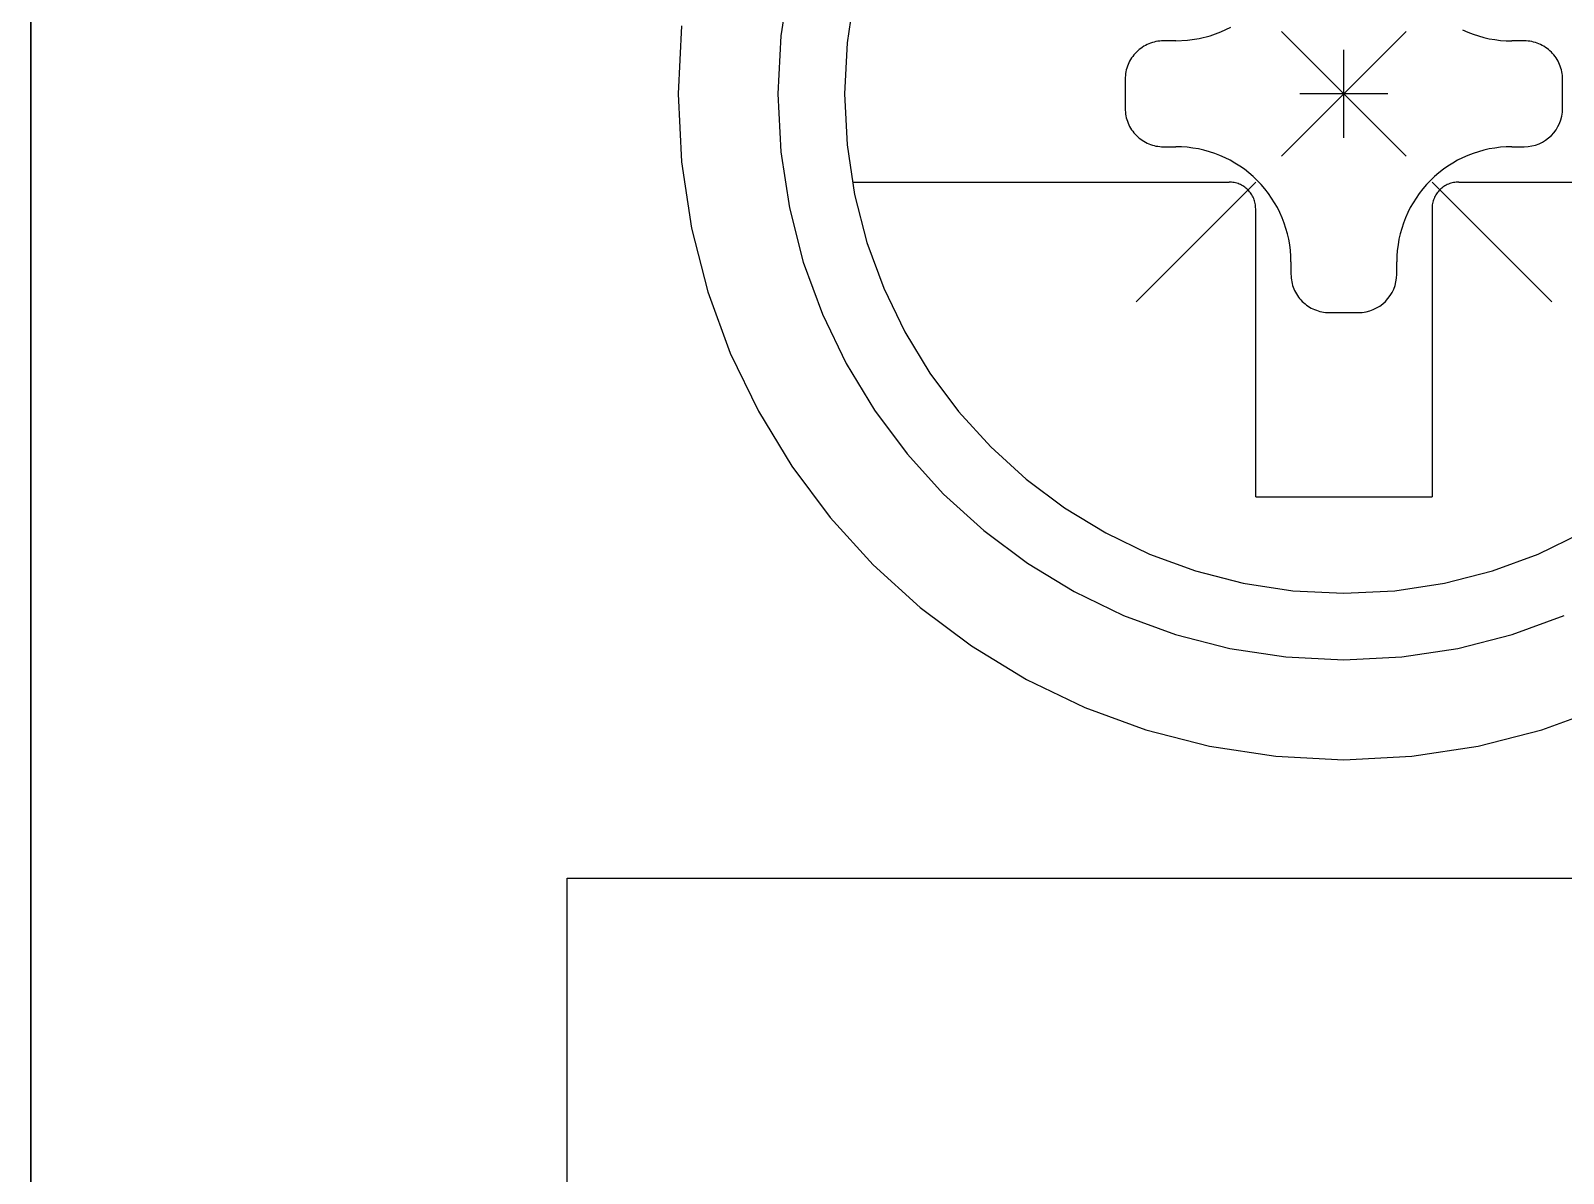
# Model space of a CAD drawing. Header units: millimetres. Extents: x -208796 to -83323, y 30910 to 103951.
# Drawn here: x -100260.13 to -100249.65, y 36562.46 to 36570.28 of the extents above; entities that cross this region are included whole.
import ezdxf

# ---------------------------------------------------------------- set-up
doc = ezdxf.new("R2010")
doc.units = ezdxf.units.MM
doc.header["$LTSCALE"] = 3

# ---------------------------------------------------------------- blocks, each defined once
blk = doc.blocks.new('*U99')
for p, q in [((-8.986, 0), (-8.986, 79.4816)), ((8.986, 79.4816), (8.986, 0)), ((8.986, 0), (8.986, 79.4816)), ((-3.7943, 72.5671), (-3.8529, 72.1826)), ((-3.3478, 72.4754), (-3.3997, 72.1361)), ((14.1777, 72.5671), (14.1191, 72.1826)), ((14.6242, 72.4754), (14.5723, 72.1361)), ((-4.5329, 72.2526), (-4.5563, 71.7866)), ((-3.8529, 72.1826), (-3.8728, 71.7865)), ((-1.069, 72.1529), (-0.9908, 72.1648)), ((-0.9908, 72.1648), (-0.9154, 72.1843)), ((-0.9154, 72.1843), (-0.8429, 72.2107)), ((-0.8429, 72.2107), (-0.7742, 72.2439)), ((-0.4266, 72.2133), (0.4267, 71.3598)), ((-0.4266, 71.3598), (0.4267, 72.2133)), ((0.8128, 72.2243), (0.848, 72.2087)), ((0.848, 72.2087), (0.8837, 72.1949)), ((0.8837, 72.1949), (0.9202, 72.1829)), ((0.9202, 72.1829), (0.9572, 72.1727)), ((0.9572, 72.1727), (0.995, 72.164)), ((0.995, 72.164), (1.0329, 72.1574)), ((13.4391, 72.2526), (13.4157, 71.7866)), ((14.1191, 72.1826), (14.0992, 71.7865)), ((16.903, 72.1529), (16.9812, 72.1648)), ((16.9812, 72.1648), (17.0566, 72.1843)), ((17.0566, 72.1843), (17.1291, 72.2107)), ((17.1291, 72.2107), (17.1978, 72.2439)), ((17.5454, 72.2133), (18.3987, 71.3598)), ((17.5454, 71.3598), (18.3987, 72.2133)), ((18.7848, 72.2243), (18.82, 72.2087)), ((18.82, 72.2087), (18.8557, 72.1949)), ((18.8557, 72.1949), (18.8922, 72.1829)), ((18.8922, 72.1829), (18.9292, 72.1727)), ((18.9292, 72.1727), (18.967, 72.164)), ((18.967, 72.164), (19.0049, 72.1574)), ((-3.3997, 72.1361), (-3.4172, 71.7865)), ((-1.4371, 72.0527), (-1.4452, 72.0426)), ((-1.4287, 72.0625), (-1.4371, 72.0527)), ((-1.4196, 72.0718), (-1.4287, 72.0625)), ((-1.4103, 72.0809), (-1.4196, 72.0718)), ((-1.4196, 72.0718), (-1.4196, 72.0718)), ((-1.4005, 72.0893), (-1.4103, 72.0809)), ((-1.3904, 72.0974), (-1.4005, 72.0893)), ((-1.3798, 72.1047), (-1.3904, 72.0974)), ((-1.3691, 72.1117), (-1.3798, 72.1047)), ((-1.3579, 72.118), (-1.3691, 72.1117)), ((-1.3464, 72.1237), (-1.3579, 72.118)), ((-1.3346, 72.1288), (-1.3464, 72.1237)), ((-1.3227, 72.1336), (-1.3346, 72.1288)), ((-1.3105, 72.1375), (-1.3227, 72.1336)), ((-1.2982, 72.141), (-1.3105, 72.1375)), ((-1.2856, 72.1437), (-1.2982, 72.141)), ((-1.273, 72.146), (-1.2856, 72.1437)), ((-1.2601, 72.1475), (-1.273, 72.146)), ((-1.2472, 72.1484), (-1.2601, 72.1475)), ((-1.2341, 72.1487), (-1.2472, 72.1484)), ((-1.1493, 72.1487), (-1.2341, 72.1487)), ((-1.2341, 72.1487), (-1.2341, 72.1487)), ((-1.1493, 72.1487), (-1.069, 72.1529)), ((-1.1493, 72.1487), (-1.1493, 72.1487)), ((0.0001, 71.4848), (0, 72.0883)), ((1.0329, 72.1574), (1.0715, 72.1526)), ((1.0715, 72.1526), (1.1103, 72.1498)), ((1.1103, 72.1498), (1.1494, 72.1487)), ((1.2341, 72.1487), (1.1494, 72.1487)), ((1.247, 72.1484), (1.2341, 72.1487)), ((1.26, 72.1475), (1.247, 72.1484)), ((1.2727, 72.146), (1.26, 72.1475)), ((1.2855, 72.1437), (1.2727, 72.146)), ((1.2979, 72.141), (1.2855, 72.1437)), ((1.3103, 72.1375), (1.2979, 72.141)), ((1.3224, 72.1336), (1.3103, 72.1375)), ((1.3345, 72.1288), (1.3224, 72.1336)), ((1.3461, 72.1237), (1.3345, 72.1288)), ((1.3576, 72.118), (1.3461, 72.1237)), ((1.3687, 72.1117), (1.3576, 72.118)), ((1.3797, 72.1047), (1.3687, 72.1117)), ((1.3901, 72.0974), (1.3797, 72.1047)), ((1.4004, 72.0893), (1.3901, 72.0974)), ((1.4102, 72.0809), (1.4004, 72.0893)), ((1.4197, 72.0718), (1.4102, 72.0809)), ((1.4286, 72.0625), (1.4197, 72.0718)), ((1.4197, 72.0718), (1.4197, 72.0718)), ((1.437, 72.0527), (1.4286, 72.0625)), ((1.4449, 72.0426), (1.437, 72.0527)), ((14.5723, 72.1361), (14.5548, 71.7865)), ((16.5349, 72.0527), (16.5268, 72.0426)), ((16.5433, 72.0625), (16.5349, 72.0527)), ((16.5524, 72.0718), (16.5433, 72.0625)), ((16.5617, 72.0809), (16.5524, 72.0718)), ((16.5524, 72.0718), (16.5524, 72.0718)), ((16.5715, 72.0893), (16.5617, 72.0809)), ((16.5816, 72.0974), (16.5715, 72.0893)), ((16.5922, 72.1047), (16.5816, 72.0974)), ((16.6029, 72.1117), (16.5922, 72.1047)), ((16.6141, 72.118), (16.6029, 72.1117)), ((16.6256, 72.1237), (16.6141, 72.118)), ((16.6374, 72.1288), (16.6256, 72.1237)), ((16.6493, 72.1336), (16.6374, 72.1288)), ((16.6615, 72.1375), (16.6493, 72.1336)), ((16.6738, 72.141), (16.6615, 72.1375)), ((16.6864, 72.1437), (16.6738, 72.141)), ((16.699, 72.146), (16.6864, 72.1437)), ((16.7119, 72.1475), (16.699, 72.146)), ((16.7248, 72.1484), (16.7119, 72.1475)), ((16.7379, 72.1487), (16.7248, 72.1484)), ((16.8227, 72.1487), (16.7379, 72.1487)), ((16.7379, 72.1487), (16.7379, 72.1487)), ((16.8227, 72.1487), (16.903, 72.1529)), ((16.8227, 72.1487), (16.8227, 72.1487)), ((17.9721, 71.4848), (17.972, 72.0883)), ((19.0049, 72.1574), (19.0435, 72.1526)), ((19.0435, 72.1526), (19.0823, 72.1498)), ((19.0823, 72.1498), (19.1214, 72.1487)), ((19.2061, 72.1487), (19.1214, 72.1487)), ((19.219, 72.1484), (19.2061, 72.1487)), ((19.232, 72.1475), (19.219, 72.1484)), ((19.2447, 72.146), (19.232, 72.1475)), ((19.2575, 72.1437), (19.2447, 72.146)), ((19.2699, 72.141), (19.2575, 72.1437)), ((19.2823, 72.1375), (19.2699, 72.141)), ((19.2944, 72.1336), (19.2823, 72.1375)), ((19.3065, 72.1288), (19.2944, 72.1336)), ((19.3181, 72.1237), (19.3065, 72.1288)), ((19.3296, 72.118), (19.3181, 72.1237)), ((19.3407, 72.1117), (19.3296, 72.118)), ((19.3517, 72.1047), (19.3407, 72.1117)), ((19.3621, 72.0974), (19.3517, 72.1047)), ((19.3724, 72.0893), (19.3621, 72.0974)), ((19.3822, 72.0809), (19.3724, 72.0893)), ((19.3917, 72.0718), (19.3822, 72.0809)), ((19.4006, 72.0625), (19.3917, 72.0718)), ((19.3917, 72.0718), (19.3917, 72.0718)), ((19.409, 72.0527), (19.4006, 72.0625)), ((19.4169, 72.0426), (19.409, 72.0527)), ((-1.4888, 71.9504), (-1.4915, 71.9378)), ((-1.4853, 71.9627), (-1.4888, 71.9504)), ((-1.4814, 71.9749), (-1.4853, 71.9627)), ((-1.4766, 71.9868), (-1.4814, 71.9749)), ((-1.4715, 71.9986), (-1.4766, 71.9868)), ((-1.4658, 72.0101), (-1.4715, 71.9986)), ((-1.4595, 72.0213), (-1.4658, 72.0101)), ((-1.4525, 72.032), (-1.4595, 72.0213)), ((-1.4452, 72.0426), (-1.4525, 72.032)), ((1.4524, 72.032), (1.4449, 72.0426)), ((1.4592, 72.0213), (1.4524, 72.032)), ((1.4655, 72.0101), (1.4592, 72.0213)), ((1.4712, 71.9986), (1.4655, 72.0101)), ((1.4766, 71.9868), (1.4712, 71.9986)), ((1.4811, 71.9749), (1.4766, 71.9868)), ((1.4851, 71.9627), (1.4811, 71.9749)), ((1.4884, 71.9504), (1.4851, 71.9627)), ((1.4914, 71.9378), (1.4884, 71.9504)), ((16.4832, 71.9504), (16.4805, 71.9378)), ((16.4867, 71.9627), (16.4832, 71.9504)), ((16.4906, 71.9749), (16.4867, 71.9627)), ((16.4954, 71.9868), (16.4906, 71.9749)), ((16.5005, 71.9986), (16.4954, 71.9868)), ((16.5062, 72.0101), (16.5005, 71.9986)), ((16.5125, 72.0213), (16.5062, 72.0101)), ((16.5195, 72.032), (16.5125, 72.0213)), ((16.5268, 72.0426), (16.5195, 72.032)), ((19.4244, 72.032), (19.4169, 72.0426)), ((19.4312, 72.0213), (19.4244, 72.032)), ((19.4375, 72.0101), (19.4312, 72.0213)), ((19.4432, 71.9986), (19.4375, 72.0101)), ((19.4486, 71.9868), (19.4432, 71.9986)), ((19.4531, 71.9749), (19.4486, 71.9868)), ((19.4571, 71.9627), (19.4531, 71.9749)), ((19.4604, 71.9504), (19.4571, 71.9627)), ((19.4634, 71.9378), (19.4604, 71.9504)), ((-1.4962, 71.8994), (-1.4965, 71.8863)), ((-1.4965, 71.8863), (-1.4965, 71.6868)), ((-1.4953, 71.9123), (-1.4962, 71.8994)), ((-1.4938, 71.9252), (-1.4953, 71.9123)), ((-1.4915, 71.9378), (-1.4938, 71.9252)), ((1.4935, 71.9252), (1.4914, 71.9378)), ((1.4952, 71.9123), (1.4935, 71.9252)), ((1.4961, 71.8994), (1.4952, 71.9123)), ((1.4966, 71.8863), (1.4961, 71.8994)), ((1.4966, 71.6868), (1.4966, 71.8863)), ((1.4966, 71.8863), (1.4966, 71.8863)), ((16.4758, 71.8994), (16.4755, 71.8863)), ((16.4755, 71.8863), (16.4755, 71.6868)), ((16.4767, 71.9123), (16.4758, 71.8994)), ((16.4782, 71.9252), (16.4767, 71.9123)), ((16.4805, 71.9378), (16.4782, 71.9252)), ((19.4655, 71.9252), (19.4634, 71.9378)), ((19.4672, 71.9123), (19.4655, 71.9252)), ((19.4681, 71.8994), (19.4672, 71.9123)), ((19.4686, 71.8863), (19.4681, 71.8994)), ((19.4686, 71.6868), (19.4686, 71.8863)), ((19.4686, 71.8863), (19.4686, 71.8863)), ((-4.5563, 71.7866), (-4.5563, 71.7866)), ((-4.5563, 71.7866), (-4.5329, 71.3209)), ((-3.8728, 71.7865), (-3.8728, 71.7865)), ((-3.8728, 71.7865), (-3.8529, 71.3907)), ((-3.4172, 71.7865), (-3.4172, 71.7865)), ((-3.4172, 71.7865), (-3.3997, 71.4372)), ((0.3018, 71.7866), (-0.3017, 71.7865)), ((13.4157, 71.7866), (13.4157, 71.7866)), ((13.4157, 71.7866), (13.4391, 71.3209)), ((14.0992, 71.7865), (14.0992, 71.7865)), ((14.0992, 71.7865), (14.1191, 71.3907)), ((14.5548, 71.7865), (14.5548, 71.7865)), ((14.5548, 71.7865), (14.5723, 71.4372)), ((18.2738, 71.7866), (17.6703, 71.7865)), ((-1.4965, 71.6868), (-1.4965, 71.6868)), ((-1.4965, 71.6868), (-1.4962, 71.6739)), ((-1.4962, 71.6739), (-1.4953, 71.661)), ((-1.4953, 71.661), (-1.4938, 71.6483)), ((-1.4938, 71.6483), (-1.4915, 71.6355)), ((-1.4915, 71.6355), (-1.4888, 71.6231)), ((1.4846, 71.609), (1.4912, 71.6341)), ((1.4912, 71.6341), (1.4951, 71.6601)), ((1.4951, 71.6601), (1.4966, 71.6868)), ((16.4755, 71.6868), (16.4755, 71.6868)), ((16.4755, 71.6868), (16.4758, 71.6739)), ((16.4758, 71.6739), (16.4767, 71.661)), ((16.4767, 71.661), (16.4782, 71.6483)), ((16.4782, 71.6483), (16.4805, 71.6355)), ((16.4805, 71.6355), (16.4832, 71.6231)), ((19.4566, 71.609), (19.4632, 71.6341)), ((19.4632, 71.6341), (19.4671, 71.6601)), ((19.4671, 71.6601), (19.4686, 71.6868)), ((-1.4888, 71.6231), (-1.4853, 71.6107)), ((-1.4853, 71.6107), (-1.4814, 71.5986)), ((-1.4814, 71.5986), (-1.4766, 71.5865)), ((-1.4766, 71.5865), (-1.4715, 71.5749)), ((-1.4715, 71.5749), (-1.4658, 71.5634)), ((-1.4658, 71.5634), (-1.4595, 71.5523)), ((-1.4595, 71.5523), (-1.4525, 71.5413)), ((-1.4525, 71.5413), (-1.4452, 71.5309)), ((-1.4452, 71.5309), (-1.4371, 71.5206)), ((1.4365, 71.5201), (1.4516, 71.5403)), ((1.4516, 71.5403), (1.4647, 71.562)), ((1.4647, 71.562), (1.4759, 71.5848)), ((1.4759, 71.5848), (1.4846, 71.609)), ((16.4832, 71.6231), (16.4867, 71.6107)), ((16.4867, 71.6107), (16.4906, 71.5986)), ((16.4906, 71.5986), (16.4954, 71.5865)), ((16.4954, 71.5865), (16.5005, 71.5749)), ((16.5005, 71.5749), (16.5062, 71.5634)), ((16.5062, 71.5634), (16.5125, 71.5523)), ((16.5125, 71.5523), (16.5195, 71.5413)), ((16.5195, 71.5413), (16.5268, 71.5309)), ((16.5268, 71.5309), (16.5349, 71.5206)), ((19.4085, 71.5201), (19.4236, 71.5403)), ((19.4236, 71.5403), (19.4367, 71.562)), ((19.4367, 71.562), (19.4479, 71.5848)), ((19.4479, 71.5848), (19.4566, 71.609)), ((-3.3997, 71.4372), (-3.3478, 71.0979)), ((-1.4371, 71.5206), (-1.4287, 71.5108)), ((-1.4287, 71.5108), (-1.4196, 71.5013)), ((-1.4196, 71.5013), (-1.4196, 71.5013)), ((-1.4196, 71.5013), (-1.4103, 71.4924)), ((-1.4103, 71.4924), (-1.4005, 71.484)), ((-1.4005, 71.484), (-1.3904, 71.4761)), ((-1.3904, 71.4761), (-1.3798, 71.4686)), ((-1.3798, 71.4686), (-1.3691, 71.4618)), ((-1.3691, 71.4618), (-1.3579, 71.4555)), ((-1.3579, 71.4555), (-1.3464, 71.4498)), ((-1.3464, 71.4498), (-1.3346, 71.4444)), ((-1.3346, 71.4444), (-1.3227, 71.4399)), ((-1.3227, 71.4399), (-1.3105, 71.4359)), ((-1.3105, 71.4359), (-1.2982, 71.4326)), ((-1.2982, 71.4326), (-1.2856, 71.4296)), ((-1.2856, 71.4296), (-1.273, 71.4275)), ((-1.273, 71.4275), (-1.2601, 71.4258)), ((-1.2601, 71.4258), (-1.2472, 71.4249)), ((-1.2472, 71.4249), (-1.2341, 71.4244)), ((-1.2341, 71.4244), (-1.1493, 71.4244)), ((-1.1104, 71.4235), (-1.1493, 71.4244)), ((-1.0716, 71.4207), (-1.1104, 71.4235)), ((1.1103, 71.4235), (1.0715, 71.4207)), ((1.1494, 71.4244), (1.1103, 71.4235)), ((1.1494, 71.4244), (1.2341, 71.4244)), ((1.1494, 71.4244), (1.1494, 71.4244)), ((1.2341, 71.4244), (1.2608, 71.4259)), ((1.2341, 71.4244), (1.2341, 71.4244)), ((1.2608, 71.4259), (1.2869, 71.4298)), ((1.2869, 71.4298), (1.312, 71.4364)), ((1.312, 71.4364), (1.3362, 71.4451)), ((1.3362, 71.4451), (1.359, 71.4563)), ((1.359, 71.4563), (1.3807, 71.4694)), ((1.3807, 71.4694), (1.4009, 71.4845)), ((1.4009, 71.4845), (1.4197, 71.5013)), ((1.4197, 71.5013), (1.4365, 71.5201)), ((14.5723, 71.4372), (14.6242, 71.0979)), ((16.5349, 71.5206), (16.5433, 71.5108)), ((16.5433, 71.5108), (16.5524, 71.5013)), ((16.5524, 71.5013), (16.5524, 71.5013)), ((16.5524, 71.5013), (16.5617, 71.4924)), ((16.5617, 71.4924), (16.5715, 71.484)), ((16.5715, 71.484), (16.5816, 71.4761)), ((16.5816, 71.4761), (16.5922, 71.4686)), ((16.5922, 71.4686), (16.6029, 71.4618)), ((16.6029, 71.4618), (16.6141, 71.4555)), ((16.6141, 71.4555), (16.6256, 71.4498)), ((16.6256, 71.4498), (16.6374, 71.4444)), ((16.6374, 71.4444), (16.6493, 71.4399)), ((16.6493, 71.4399), (16.6615, 71.4359)), ((16.6615, 71.4359), (16.6738, 71.4326)), ((16.6738, 71.4326), (16.6864, 71.4296)), ((16.6864, 71.4296), (16.699, 71.4275)), ((16.699, 71.4275), (16.7119, 71.4258)), ((16.7119, 71.4258), (16.7248, 71.4249)), ((16.7248, 71.4249), (16.7379, 71.4244)), ((16.7379, 71.4244), (16.8227, 71.4244)), ((16.8616, 71.4235), (16.8227, 71.4244)), ((16.9004, 71.4207), (16.8616, 71.4235)), ((19.0823, 71.4235), (19.0435, 71.4207)), ((19.1214, 71.4244), (19.0823, 71.4235)), ((19.1214, 71.4244), (19.2061, 71.4244)), ((19.1214, 71.4244), (19.1214, 71.4244)), ((19.2061, 71.4244), (19.2328, 71.4259)), ((19.2061, 71.4244), (19.2061, 71.4244)), ((19.2328, 71.4259), (19.2589, 71.4298)), ((19.2589, 71.4298), (19.284, 71.4364)), ((19.284, 71.4364), (19.3082, 71.4451)), ((19.3082, 71.4451), (19.331, 71.4563)), ((19.331, 71.4563), (19.3527, 71.4694)), ((19.3527, 71.4694), (19.3729, 71.4845)), ((19.3729, 71.4845), (19.3917, 71.5013)), ((19.3917, 71.5013), (19.4085, 71.5201)), ((-4.5329, 71.3209), (-4.4639, 70.8684)), ((-3.8529, 71.3907), (-3.7943, 71.0061)), ((-1.0332, 71.4159), (-1.0716, 71.4207)), ((-0.9951, 71.4092), (-1.0332, 71.4159)), ((-0.9576, 71.4008), (-0.9951, 71.4092)), ((-0.9205, 71.3905), (-0.9576, 71.4008)), ((-0.8841, 71.3785), (-0.9205, 71.3905)), ((-0.8481, 71.3645), (-0.8841, 71.3785)), ((-0.8131, 71.3491), (-0.8481, 71.3645)), ((-0.7787, 71.3318), (-0.8131, 71.3491)), ((-0.7453, 71.3129), (-0.7787, 71.3318)), ((0.7785, 71.3318), (0.745, 71.3129)), ((0.8128, 71.3491), (0.7785, 71.3318)), ((0.848, 71.3645), (0.8128, 71.3491)), ((0.8837, 71.3785), (0.848, 71.3645)), ((0.9202, 71.3905), (0.8837, 71.3785)), ((0.9572, 71.4008), (0.9202, 71.3905)), ((0.995, 71.4092), (0.9572, 71.4008)), ((1.0329, 71.4159), (0.995, 71.4092)), ((1.0715, 71.4207), (1.0329, 71.4159)), ((13.4391, 71.3209), (13.5081, 70.8684)), ((14.1191, 71.3907), (14.1777, 71.0061)), ((16.9388, 71.4159), (16.9004, 71.4207)), ((16.9769, 71.4092), (16.9388, 71.4159)), ((17.0144, 71.4008), (16.9769, 71.4092)), ((17.0515, 71.3905), (17.0144, 71.4008)), ((17.0879, 71.3785), (17.0515, 71.3905)), ((17.1239, 71.3645), (17.0879, 71.3785)), ((17.1589, 71.3491), (17.1239, 71.3645)), ((17.1933, 71.3318), (17.1589, 71.3491)), ((17.2267, 71.3129), (17.1933, 71.3318)), ((18.7505, 71.3318), (18.717, 71.3129)), ((18.7848, 71.3491), (18.7505, 71.3318)), ((18.82, 71.3645), (18.7848, 71.3491)), ((18.8557, 71.3785), (18.82, 71.3645)), ((18.8922, 71.3905), (18.8557, 71.3785)), ((18.9292, 71.4008), (18.8922, 71.3905)), ((18.967, 71.4092), (18.9292, 71.4008)), ((19.0049, 71.4159), (18.967, 71.4092)), ((19.0435, 71.4207), (19.0049, 71.4159)), ((-0.7126, 71.2922), (-0.7453, 71.3129)), ((-0.681, 71.2701), (-0.7126, 71.2922)), ((-0.6504, 71.2462), (-0.681, 71.2701)), ((-0.621, 71.2209), (-0.6504, 71.2462)), ((-0.5926, 71.1938), (-0.621, 71.2209)), ((0.6209, 71.2209), (0.5927, 71.1938)), ((0.6503, 71.2462), (0.6209, 71.2209)), ((0.6808, 71.2701), (0.6503, 71.2462)), ((0.7125, 71.2922), (0.6808, 71.2701)), ((0.745, 71.3129), (0.7125, 71.2922)), ((17.2594, 71.2922), (17.2267, 71.3129)), ((17.291, 71.2701), (17.2594, 71.2922)), ((17.3216, 71.2462), (17.291, 71.2701)), ((17.351, 71.2209), (17.3216, 71.2462)), ((17.3794, 71.1938), (17.351, 71.2209)), ((18.5929, 71.2209), (18.5647, 71.1938)), ((18.6223, 71.2462), (18.5929, 71.2209)), ((18.6528, 71.2701), (18.6223, 71.2462)), ((18.6845, 71.2922), (18.6528, 71.2701)), ((18.717, 71.3129), (18.6845, 71.2922)), ((-3.3635, 71.1829), (-0.7856, 71.1829)), ((-1.4223, 70.3639), (-0.6034, 71.1829)), ((-0.7768, 71.1828), (-0.7856, 71.1829)), ((-0.7678, 71.1821), (-0.7768, 71.1828)), ((-0.759, 71.1811), (-0.7678, 71.1821)), ((-0.75, 71.1794), (-0.759, 71.1811)), ((-0.7414, 71.1776), (-0.75, 71.1794)), ((-0.7327, 71.1752), (-0.7414, 71.1776)), ((-0.7243, 71.1724), (-0.7327, 71.1752)), ((-0.7159, 71.1691), (-0.7243, 71.1724)), ((-0.708, 71.1657), (-0.7159, 71.1691)), ((-0.7, 71.1616), (-0.708, 71.1657)), ((-0.6923, 71.1573), (-0.7, 71.1616)), ((-0.6846, 71.1524), (-0.6923, 71.1573)), ((-0.6773, 71.1474), (-0.6846, 71.1524)), ((-0.6702, 71.1418), (-0.6773, 71.1474)), ((-0.6634, 71.136), (-0.6702, 71.1418)), ((-0.6567, 71.1296), (-0.6634, 71.136)), ((-0.6506, 71.1232), (-0.6567, 71.1296)), ((-0.6567, 71.1296), (-0.6567, 71.1296)), ((-0.6447, 71.1164), (-0.6506, 71.1232)), ((-0.6392, 71.1093), (-0.6447, 71.1164)), ((-0.634, 71.1019), (-0.6392, 71.1093)), ((-0.5658, 71.1656), (-0.5926, 71.1938)), ((-0.5926, 71.1938), (-0.5926, 71.1938)), ((-0.5404, 71.1361), (-0.5658, 71.1656)), ((-0.5167, 71.1056), (-0.5404, 71.1361)), ((0.5402, 71.1361), (0.5163, 71.1056)), ((0.5656, 71.1656), (0.5402, 71.1361)), ((0.5927, 71.1938), (0.5656, 71.1656)), ((0.5927, 71.1938), (0.5927, 71.1938)), ((0.6035, 71.1829), (1.4223, 70.3639)), ((0.6389, 71.1093), (0.6338, 71.1019)), ((0.6445, 71.1164), (0.6389, 71.1093)), ((0.6503, 71.1232), (0.6445, 71.1164)), ((0.6567, 71.1296), (0.6503, 71.1232)), ((0.6631, 71.136), (0.6567, 71.1296)), ((0.6567, 71.1296), (0.6567, 71.1296)), ((0.6699, 71.1418), (0.6631, 71.136)), ((0.677, 71.1474), (0.6699, 71.1418)), ((0.6844, 71.1524), (0.677, 71.1474)), ((0.6918, 71.1573), (0.6844, 71.1524)), ((0.6996, 71.1616), (0.6918, 71.1573)), ((0.7076, 71.1657), (0.6996, 71.1616)), ((0.7158, 71.1691), (0.7076, 71.1657)), ((0.724, 71.1724), (0.7158, 71.1691)), ((0.7324, 71.1752), (0.724, 71.1724)), ((0.741, 71.1776), (0.7324, 71.1752)), ((0.7498, 71.1794), (0.741, 71.1776)), ((0.7585, 71.1811), (0.7498, 71.1794)), ((0.7675, 71.1821), (0.7585, 71.1811)), ((0.7765, 71.1828), (0.7675, 71.1821)), ((0.7856, 71.1829), (0.7765, 71.1828)), ((0.7856, 71.1829), (0.7856, 71.1829)), ((0.7856, 71.1829), (3.3635, 71.1829)), ((14.6085, 71.1829), (17.1864, 71.1829)), ((16.5497, 70.3639), (17.3686, 71.1829)), ((17.1952, 71.1828), (17.1864, 71.1829)), ((17.2042, 71.1821), (17.1952, 71.1828)), ((17.213, 71.1811), (17.2042, 71.1821)), ((17.222, 71.1794), (17.213, 71.1811)), ((17.2306, 71.1776), (17.222, 71.1794)), ((17.2393, 71.1752), (17.2306, 71.1776)), ((17.2477, 71.1724), (17.2393, 71.1752)), ((17.2561, 71.1691), (17.2477, 71.1724)), ((17.264, 71.1657), (17.2561, 71.1691)), ((17.272, 71.1616), (17.264, 71.1657)), ((17.2797, 71.1573), (17.272, 71.1616)), ((17.2874, 71.1524), (17.2797, 71.1573)), ((17.2947, 71.1474), (17.2874, 71.1524)), ((17.3018, 71.1418), (17.2947, 71.1474)), ((17.3086, 71.136), (17.3018, 71.1418)), ((17.3153, 71.1296), (17.3086, 71.136)), ((17.3214, 71.1232), (17.3153, 71.1296)), ((17.3153, 71.1296), (17.3153, 71.1296)), ((17.3273, 71.1164), (17.3214, 71.1232)), ((17.3328, 71.1093), (17.3273, 71.1164)), ((17.338, 71.1019), (17.3328, 71.1093)), ((17.4062, 71.1656), (17.3794, 71.1938)), ((17.3794, 71.1938), (17.3794, 71.1938)), ((17.4316, 71.1361), (17.4062, 71.1656)), ((17.4553, 71.1056), (17.4316, 71.1361)), ((18.5122, 71.1361), (18.4883, 71.1056)), ((18.5376, 71.1656), (18.5122, 71.1361)), ((18.5647, 71.1938), (18.5376, 71.1656)), ((18.5647, 71.1938), (18.5647, 71.1938)), ((18.5755, 71.1829), (19.3943, 70.3639)), ((18.6109, 71.1093), (18.6058, 71.1019)), ((18.6165, 71.1164), (18.6109, 71.1093)), ((18.6223, 71.1232), (18.6165, 71.1164)), ((18.6287, 71.1296), (18.6223, 71.1232)), ((18.6351, 71.136), (18.6287, 71.1296)), ((18.6287, 71.1296), (18.6287, 71.1296)), ((18.6419, 71.1418), (18.6351, 71.136)), ((18.649, 71.1474), (18.6419, 71.1418)), ((18.6564, 71.1524), (18.649, 71.1474)), ((18.6638, 71.1573), (18.6564, 71.1524)), ((18.6716, 71.1616), (18.6638, 71.1573)), ((18.6796, 71.1657), (18.6716, 71.1616)), ((18.6878, 71.1691), (18.6796, 71.1657)), ((18.696, 71.1724), (18.6878, 71.1691)), ((18.7044, 71.1752), (18.696, 71.1724)), ((18.713, 71.1776), (18.7044, 71.1752)), ((18.7218, 71.1794), (18.713, 71.1776)), ((18.7305, 71.1811), (18.7218, 71.1794)), ((18.7395, 71.1821), (18.7305, 71.1811)), ((18.7485, 71.1828), (18.7395, 71.1821)), ((18.7576, 71.1829), (18.7485, 71.1828)), ((18.7576, 71.1829), (18.7576, 71.1829)), ((18.7576, 71.1829), (21.3355, 71.1829)), ((-3.7943, 71.0061), (-3.6989, 70.635)), ((-3.3478, 71.0979), (-3.2637, 70.7705)), ((-0.6293, 71.0945), (-0.634, 71.1019)), ((-0.6249, 71.0867), (-0.6293, 71.0945)), ((-0.6209, 71.0787), (-0.6249, 71.0867)), ((-0.6172, 71.0705), (-0.6209, 71.0787)), ((-0.6141, 71.0623), (-0.6172, 71.0705)), ((-0.6113, 71.0539), (-0.6141, 71.0623)), ((-0.609, 71.0453), (-0.6113, 71.0539)), ((-0.6069, 71.0365), (-0.609, 71.0453)), ((-0.6054, 71.0278), (-0.6069, 71.0365)), ((-0.6042, 71.0188), (-0.6054, 71.0278)), ((-0.6036, 71.0098), (-0.6042, 71.0188)), ((-0.6033, 71.0007), (-0.6036, 71.0098)), ((-0.4944, 71.0739), (-0.5167, 71.1056)), ((-0.4738, 71.0414), (-0.4944, 71.0739)), ((-0.4549, 71.0079), (-0.4738, 71.0414)), ((-0.4376, 70.9736), (-0.4549, 71.0079)), ((0.4546, 71.0079), (0.4373, 70.9736)), ((0.4735, 71.0414), (0.4546, 71.0079)), ((0.4942, 71.0739), (0.4735, 71.0414)), ((0.5163, 71.1056), (0.4942, 71.0739)), ((0.6034, 71.0098), (0.6033, 71.0007)), ((0.6041, 71.0188), (0.6034, 71.0098)), ((0.6051, 71.0278), (0.6041, 71.0188)), ((0.6068, 71.0365), (0.6051, 71.0278)), ((0.6086, 71.0453), (0.6068, 71.0365)), ((0.611, 71.0539), (0.6086, 71.0453)), ((0.6138, 71.0623), (0.611, 71.0539)), ((0.6171, 71.0705), (0.6138, 71.0623)), ((0.6205, 71.0787), (0.6171, 71.0705)), ((0.6246, 71.0867), (0.6205, 71.0787)), ((0.6289, 71.0945), (0.6246, 71.0867)), ((0.6338, 71.1019), (0.6289, 71.0945)), ((14.1777, 71.0061), (14.2731, 70.635)), ((14.6242, 71.0979), (14.7083, 70.7705)), ((17.3427, 71.0945), (17.338, 71.1019)), ((17.3471, 71.0867), (17.3427, 71.0945)), ((17.3511, 71.0787), (17.3471, 71.0867)), ((17.3548, 71.0705), (17.3511, 71.0787)), ((17.3579, 71.0623), (17.3548, 71.0705)), ((17.3607, 71.0539), (17.3579, 71.0623)), ((17.363, 71.0453), (17.3607, 71.0539)), ((17.3651, 71.0365), (17.363, 71.0453)), ((17.3666, 71.0278), (17.3651, 71.0365)), ((17.3678, 71.0188), (17.3666, 71.0278)), ((17.3684, 71.0098), (17.3678, 71.0188)), ((17.3687, 71.0007), (17.3684, 71.0098)), ((17.4776, 71.0739), (17.4553, 71.1056)), ((17.4982, 71.0414), (17.4776, 71.0739)), ((17.5171, 71.0079), (17.4982, 71.0414)), ((17.5344, 70.9736), (17.5171, 71.0079)), ((18.4266, 71.0079), (18.4093, 70.9736)), ((18.4455, 71.0414), (18.4266, 71.0079)), ((18.4662, 71.0739), (18.4455, 71.0414)), ((18.4883, 71.1056), (18.4662, 71.0739)), ((18.5754, 71.0098), (18.5753, 71.0007)), ((18.5761, 71.0188), (18.5754, 71.0098)), ((18.5771, 71.0278), (18.5761, 71.0188)), ((18.5788, 71.0365), (18.5771, 71.0278)), ((18.5806, 71.0453), (18.5788, 71.0365)), ((18.583, 71.0539), (18.5806, 71.0453)), ((18.5858, 71.0623), (18.583, 71.0539)), ((18.5891, 71.0705), (18.5858, 71.0623)), ((18.5925, 71.0787), (18.5891, 71.0705)), ((18.5966, 71.0867), (18.5925, 71.0787)), ((18.6009, 71.0945), (18.5966, 71.0867)), ((18.6058, 71.1019), (18.6009, 71.0945)), ((-0.6033, 71.0007), (-0.6033, 71.0007)), ((-0.6033, 69.0287), (-0.6033, 71.0007)), ((-0.422, 70.9384), (-0.4376, 70.9736)), ((-0.4082, 70.9027), (-0.422, 70.9384)), ((-0.3962, 70.8662), (-0.4082, 70.9027)), ((0.4079, 70.9027), (0.3959, 70.8662)), ((0.4219, 70.9384), (0.4079, 70.9027)), ((0.4373, 70.9736), (0.4219, 70.9384)), ((0.6033, 71.0007), (0.6033, 69.0287)), ((17.3687, 71.0007), (17.3687, 71.0007)), ((17.3687, 69.0287), (17.3687, 71.0007)), ((17.55, 70.9384), (17.5344, 70.9736)), ((17.5638, 70.9027), (17.55, 70.9384)), ((17.5758, 70.8662), (17.5638, 70.9027)), ((18.3799, 70.9027), (18.3679, 70.8662)), ((18.3939, 70.9384), (18.3799, 70.9027)), ((18.4093, 70.9736), (18.3939, 70.9384)), ((18.5753, 71.0007), (18.5753, 69.0287)), ((-4.4639, 70.8684), (-4.3517, 70.4319)), ((-0.386, 70.8292), (-0.3962, 70.8662)), ((-0.3773, 70.7915), (-0.386, 70.8292)), ((0.3856, 70.8292), (0.3772, 70.7915)), ((0.3959, 70.8662), (0.3856, 70.8292)), ((13.5081, 70.8684), (13.6203, 70.4319)), ((17.586, 70.8292), (17.5758, 70.8662)), ((17.5947, 70.7915), (17.586, 70.8292)), ((18.3576, 70.8292), (18.3492, 70.7915)), ((18.3679, 70.8662), (18.3576, 70.8292)), ((-3.2637, 70.7705), (-3.1487, 70.4565)), ((-0.3707, 70.7536), (-0.3773, 70.7915)), ((-0.3659, 70.715), (-0.3707, 70.7536)), ((-0.3631, 70.6762), (-0.3659, 70.715)), ((0.3658, 70.715), (0.363, 70.6762)), ((0.3706, 70.7536), (0.3658, 70.715)), ((0.3772, 70.7915), (0.3706, 70.7536)), ((14.7083, 70.7705), (14.8233, 70.4565)), ((17.6013, 70.7536), (17.5947, 70.7915)), ((17.6061, 70.715), (17.6013, 70.7536)), ((17.6089, 70.6762), (17.6061, 70.715)), ((18.3378, 70.715), (18.335, 70.6762)), ((18.3426, 70.7536), (18.3378, 70.715)), ((18.3492, 70.7915), (18.3426, 70.7536)), ((-3.6989, 70.635), (-3.5686, 70.2791)), ((-0.362, 70.6371), (-0.3631, 70.6762)), ((-0.362, 70.6371), (-0.362, 70.5524)), ((-0.362, 70.6371), (-0.362, 70.6371)), ((0.363, 70.6762), (0.3621, 70.6371)), ((0.3621, 70.5524), (0.3621, 70.6371)), ((14.2731, 70.635), (14.4034, 70.2791)), ((17.61, 70.6371), (17.6089, 70.6762)), ((17.61, 70.6371), (17.61, 70.5524)), ((17.61, 70.6371), (17.61, 70.6371)), ((18.335, 70.6762), (18.3341, 70.6371)), ((18.3341, 70.5524), (18.3341, 70.6371)), ((-0.362, 70.5524), (-0.362, 70.5524)), ((-0.362, 70.5524), (-0.3617, 70.5395)), ((-0.3617, 70.5395), (-0.3608, 70.5265)), ((-0.3608, 70.5265), (-0.3593, 70.5138)), ((-0.3593, 70.5138), (-0.357, 70.501)), ((-0.357, 70.501), (-0.3543, 70.4886)), ((-0.3543, 70.4886), (-0.3508, 70.4762)), ((0.3501, 70.4745), (0.3567, 70.4996)), ((0.3567, 70.4996), (0.3606, 70.5257)), ((0.3606, 70.5257), (0.3621, 70.5524)), ((17.61, 70.5524), (17.61, 70.5524)), ((17.61, 70.5524), (17.6103, 70.5395)), ((17.6103, 70.5395), (17.6112, 70.5265)), ((17.6112, 70.5265), (17.6127, 70.5138)), ((17.6127, 70.5138), (17.615, 70.501)), ((17.615, 70.501), (17.6177, 70.4886)), ((17.6177, 70.4886), (17.6212, 70.4762)), ((18.3221, 70.4745), (18.3287, 70.4996)), ((18.3287, 70.4996), (18.3326, 70.5257)), ((18.3326, 70.5257), (18.3341, 70.5524)), ((-4.3517, 70.4319), (-4.1984, 70.0132)), ((-3.1487, 70.4565), (-3.0049, 70.1579)), ((-0.3508, 70.4762), (-0.3469, 70.4641)), ((-0.3469, 70.4641), (-0.3421, 70.452)), ((-0.3421, 70.452), (-0.337, 70.4404)), ((-0.337, 70.4404), (-0.3313, 70.4289)), ((-0.3313, 70.4289), (-0.325, 70.4178)), ((-0.325, 70.4178), (-0.318, 70.4068)), ((-0.318, 70.4068), (-0.3107, 70.3964)), ((-0.3107, 70.3964), (-0.3026, 70.3861)), ((-0.3026, 70.3861), (-0.2942, 70.3763)), ((-0.2942, 70.3763), (-0.2851, 70.3668)), ((0.2851, 70.3668), (0.3019, 70.3856)), ((0.3019, 70.3856), (0.3171, 70.4058)), ((0.3171, 70.4058), (0.3302, 70.4275)), ((0.3302, 70.4275), (0.3414, 70.4503)), ((0.3414, 70.4503), (0.3501, 70.4745)), ((13.6203, 70.4319), (13.7736, 70.0132)), ((14.8233, 70.4565), (14.9671, 70.1579)), ((17.6212, 70.4762), (17.6251, 70.4641)), ((17.6251, 70.4641), (17.6299, 70.452)), ((17.6299, 70.452), (17.635, 70.4404)), ((17.635, 70.4404), (17.6407, 70.4289)), ((17.6407, 70.4289), (17.647, 70.4178)), ((17.647, 70.4178), (17.654, 70.4068)), ((17.654, 70.4068), (17.6613, 70.3964)), ((17.6613, 70.3964), (17.6694, 70.3861)), ((17.6694, 70.3861), (17.6778, 70.3763)), ((17.6778, 70.3763), (17.6869, 70.3668)), ((18.2571, 70.3668), (18.2739, 70.3856)), ((18.2739, 70.3856), (18.2891, 70.4058)), ((18.2891, 70.4058), (18.3022, 70.4275)), ((18.3022, 70.4275), (18.3134, 70.4503)), ((18.3134, 70.4503), (18.3221, 70.4745)), ((-3.5686, 70.2791), (-3.4056, 69.9407)), ((-0.2851, 70.3668), (-0.2851, 70.3668)), ((-0.2851, 70.3668), (-0.2758, 70.3579)), ((-0.2758, 70.3579), (-0.2659, 70.3495)), ((-0.2659, 70.3495), (-0.2558, 70.3416)), ((-0.2558, 70.3416), (-0.2452, 70.3341)), ((-0.2452, 70.3341), (-0.2345, 70.3273)), ((-0.2345, 70.3273), (-0.2233, 70.321)), ((-0.2233, 70.321), (-0.2118, 70.3153)), ((-0.2118, 70.3153), (-0.2, 70.31)), ((-0.2, 70.31), (-0.1881, 70.3055)), ((-0.1881, 70.3055), (-0.1759, 70.3014)), ((-0.1759, 70.3014), (-0.1636, 70.2981)), ((-0.1636, 70.2981), (-0.151, 70.2951)), ((-0.151, 70.2951), (-0.1384, 70.293)), ((-0.1384, 70.293), (-0.1255, 70.2913)), ((-0.1255, 70.2913), (-0.1126, 70.2904)), ((-0.1126, 70.2904), (-0.0995, 70.2899)), ((-0.0995, 70.2899), (0.0996, 70.2899)), ((0.0996, 70.2899), (0.1263, 70.2914)), ((0.0996, 70.2899), (0.0996, 70.2899)), ((0.1263, 70.2914), (0.1523, 70.2953)), ((0.1523, 70.2953), (0.1774, 70.3019)), ((0.1774, 70.3019), (0.2016, 70.3106)), ((0.2016, 70.3106), (0.2244, 70.3218)), ((0.2244, 70.3218), (0.2461, 70.3349)), ((0.2461, 70.3349), (0.2663, 70.35)), ((0.2663, 70.35), (0.2851, 70.3668)), ((14.4034, 70.2791), (14.5664, 69.9407)), ((17.6869, 70.3668), (17.6869, 70.3668)), ((17.6869, 70.3668), (17.6962, 70.3579)), ((17.6962, 70.3579), (17.7061, 70.3495)), ((17.7061, 70.3495), (17.7162, 70.3416)), ((17.7162, 70.3416), (17.7268, 70.3341)), ((17.7268, 70.3341), (17.7375, 70.3273)), ((17.7375, 70.3273), (17.7487, 70.321)), ((17.7487, 70.321), (17.7602, 70.3153)), ((17.7602, 70.3153), (17.772, 70.31)), ((17.772, 70.31), (17.7839, 70.3055)), ((17.7839, 70.3055), (17.7961, 70.3014)), ((17.7961, 70.3014), (17.8084, 70.2981)), ((17.8084, 70.2981), (17.821, 70.2951)), ((17.821, 70.2951), (17.8336, 70.293)), ((17.8336, 70.293), (17.8465, 70.2913)), ((17.8465, 70.2913), (17.8594, 70.2904)), ((17.8594, 70.2904), (17.8725, 70.2899)), ((17.8725, 70.2899), (18.0716, 70.2899)), ((18.0716, 70.2899), (18.0983, 70.2914)), ((18.0716, 70.2899), (18.0716, 70.2899)), ((18.0983, 70.2914), (18.1243, 70.2953)), ((18.1243, 70.2953), (18.1494, 70.3019)), ((18.1494, 70.3019), (18.1736, 70.3106)), ((18.1736, 70.3106), (18.1964, 70.3218)), ((18.1964, 70.3218), (18.2181, 70.3349)), ((18.2181, 70.3349), (18.2383, 70.35)), ((18.2383, 70.35), (18.2571, 70.3668)), ((-3.0049, 70.1579), (-2.8337, 69.8761)), ((14.9671, 70.1579), (15.1383, 69.8761)), ((-4.1984, 70.0132), (-4.0066, 69.615)), ((13.7736, 70.0132), (13.9654, 69.615)), ((-3.4056, 69.9407), (-3.2115, 69.6214)), ((-2.8337, 69.8761), (-2.6371, 69.613)), ((14.5664, 69.9407), (14.7605, 69.6214)), ((15.1383, 69.8761), (15.3349, 69.613)), ((-4.0066, 69.615), (-3.7784, 69.2393)), ((-3.2115, 69.6214), (-2.9886, 69.3232)), ((-2.6371, 69.613), (-2.4164, 69.3703)), ((13.9654, 69.615), (14.1936, 69.2393)), ((14.7605, 69.6214), (14.9834, 69.3232)), ((15.3349, 69.613), (15.5556, 69.3703)), ((-2.4164, 69.3703), (-2.1739, 69.1498)), ((15.5556, 69.3703), (15.7981, 69.1498)), ((-3.7784, 69.2393), (-3.5161, 68.8886)), ((-2.9886, 69.3232), (-2.7386, 69.0481)), ((14.1936, 69.2393), (14.4559, 68.8886)), ((14.9834, 69.3232), (15.2334, 69.0481)), ((-2.1739, 69.1498), (-1.9108, 68.9531)), ((15.7981, 69.1498), (16.0612, 68.9531)), ((-2.7386, 69.0481), (-2.4637, 68.7982)), ((-0.6033, 69.0287), (0.6033, 69.0287)), ((15.2334, 69.0481), (15.5083, 68.7982)), ((17.3687, 69.0287), (18.5753, 69.0287)), ((-1.9108, 68.9531), (-1.6291, 68.782)), ((16.0612, 68.9531), (16.3429, 68.782)), ((-3.5161, 68.8886), (-3.2219, 68.5649)), ((14.4559, 68.8886), (14.7501, 68.5649)), ((-2.4637, 68.7982), (-2.1655, 68.5752)), ((-1.6291, 68.782), (-1.3303, 68.638)), ((1.33, 68.638), (1.6286, 68.782)), ((15.5083, 68.7982), (15.8065, 68.5752)), ((16.3429, 68.782), (16.6417, 68.638)), ((19.302, 68.638), (19.6006, 68.782)), ((-1.3303, 68.638), (-1.0164, 68.5233)), ((1.016, 68.5233), (1.33, 68.638)), ((16.6417, 68.638), (16.9556, 68.5233)), ((18.988, 68.5233), (19.302, 68.638)), ((-3.2219, 68.5649), (-2.8984, 68.271)), ((-2.1655, 68.5752), (-1.8463, 68.3813)), ((-1.0164, 68.5233), (-0.6889, 68.439)), ((0.6886, 68.439), (1.016, 68.5233)), ((14.7501, 68.5649), (15.0736, 68.271)), ((15.8065, 68.5752), (16.1257, 68.3813)), ((16.9556, 68.5233), (17.2831, 68.439)), ((18.6606, 68.439), (18.988, 68.5233)), ((-0.6889, 68.439), (-0.3496, 68.3871)), ((-0.3496, 68.3871), (0, 68.3694)), ((0, 68.3694), (0.3493, 68.3871)), ((0.3493, 68.3871), (0.6886, 68.439)), ((17.2831, 68.439), (17.6224, 68.3871)), ((17.6224, 68.3871), (17.972, 68.3694)), ((17.972, 68.3694), (18.3213, 68.3871)), ((18.3213, 68.3871), (18.6606, 68.439)), ((-1.8463, 68.3813), (-1.5076, 68.2181)), ((0, 68.3694), (0, 68.3694)), ((16.1257, 68.3813), (16.4644, 68.2181)), ((17.972, 68.3694), (17.972, 68.3694)), ((-2.8984, 68.271), (-2.5476, 68.0086)), ((-1.5076, 68.2181), (-1.1518, 68.0879)), ((1.1515, 68.0879), (1.5074, 68.2181)), ((15.0736, 68.271), (15.4244, 68.0086)), ((16.4644, 68.2181), (16.8202, 68.0879)), ((19.1235, 68.0879), (19.4794, 68.2181)), ((-1.1518, 68.0879), (-0.7806, 67.9924)), ((0.7804, 67.9924), (1.1515, 68.0879)), ((16.8202, 68.0879), (17.1914, 67.9924)), ((18.7524, 67.9924), (19.1235, 68.0879)), ((-2.5476, 68.0086), (-2.172, 67.7804)), ((-0.7806, 67.9924), (-0.3961, 67.9338)), ((0.3958, 67.9338), (0.7804, 67.9924)), ((15.4244, 68.0086), (15.8, 67.7804)), ((17.1914, 67.9924), (17.5759, 67.9338)), ((18.3678, 67.9338), (18.7524, 67.9924)), ((-0.3961, 67.9338), (0, 67.9137)), ((0, 67.9137), (0.3958, 67.9338)), ((0, 67.9137), (0, 67.9137)), ((17.5759, 67.9338), (17.972, 67.9137)), ((17.972, 67.9137), (18.3678, 67.9338)), ((17.972, 67.9137), (17.972, 67.9137)), ((-2.172, 67.7804), (-1.7736, 67.5884)), ((15.8, 67.7804), (16.1984, 67.5884)), ((-1.7736, 67.5884), (-1.3551, 67.4353)), ((1.3547, 67.4353), (1.7734, 67.5884)), ((16.1984, 67.5884), (16.6169, 67.4353)), ((19.3267, 67.4353), (19.7454, 67.5884)), ((-1.3551, 67.4353), (-0.9184, 67.3229)), ((0.9181, 67.3229), (1.3547, 67.4353)), ((16.6169, 67.4353), (17.0536, 67.3229)), ((18.8901, 67.3229), (19.3267, 67.4353)), ((-0.9184, 67.3229), (-0.466, 67.2539)), ((-0.466, 67.2539), (0, 67.2303)), ((0, 67.2303), (0.4657, 67.2539)), ((0, 67.2303), (0, 67.2303)), ((0.4657, 67.2539), (0.9181, 67.3229)), ((17.0536, 67.3229), (17.506, 67.2539)), ((17.506, 67.2539), (17.972, 67.2303)), ((17.972, 67.2303), (18.4377, 67.2539)), ((17.972, 67.2303), (17.972, 67.2303)), ((18.4377, 67.2539), (18.8901, 67.3229)), ((-5.3156, 63.1802), (-5.3156, 66.4202)), ((-5.3156, 66.4202), (5.3157, 66.4202)), ((12.6564, 63.1802), (12.6564, 66.4202)), ((12.6564, 66.4202), (23.2877, 66.4202))]:
    blk.add_line(p, q)

msp = doc.modelspace()

# ---------------------------------------------------------------- block references
for p in [(-100269.12, 36498.064), (-100251.148, 36498.064)]:
    msp.add_blockref('*U99', p)

doc.saveas('drawing.dxf')
